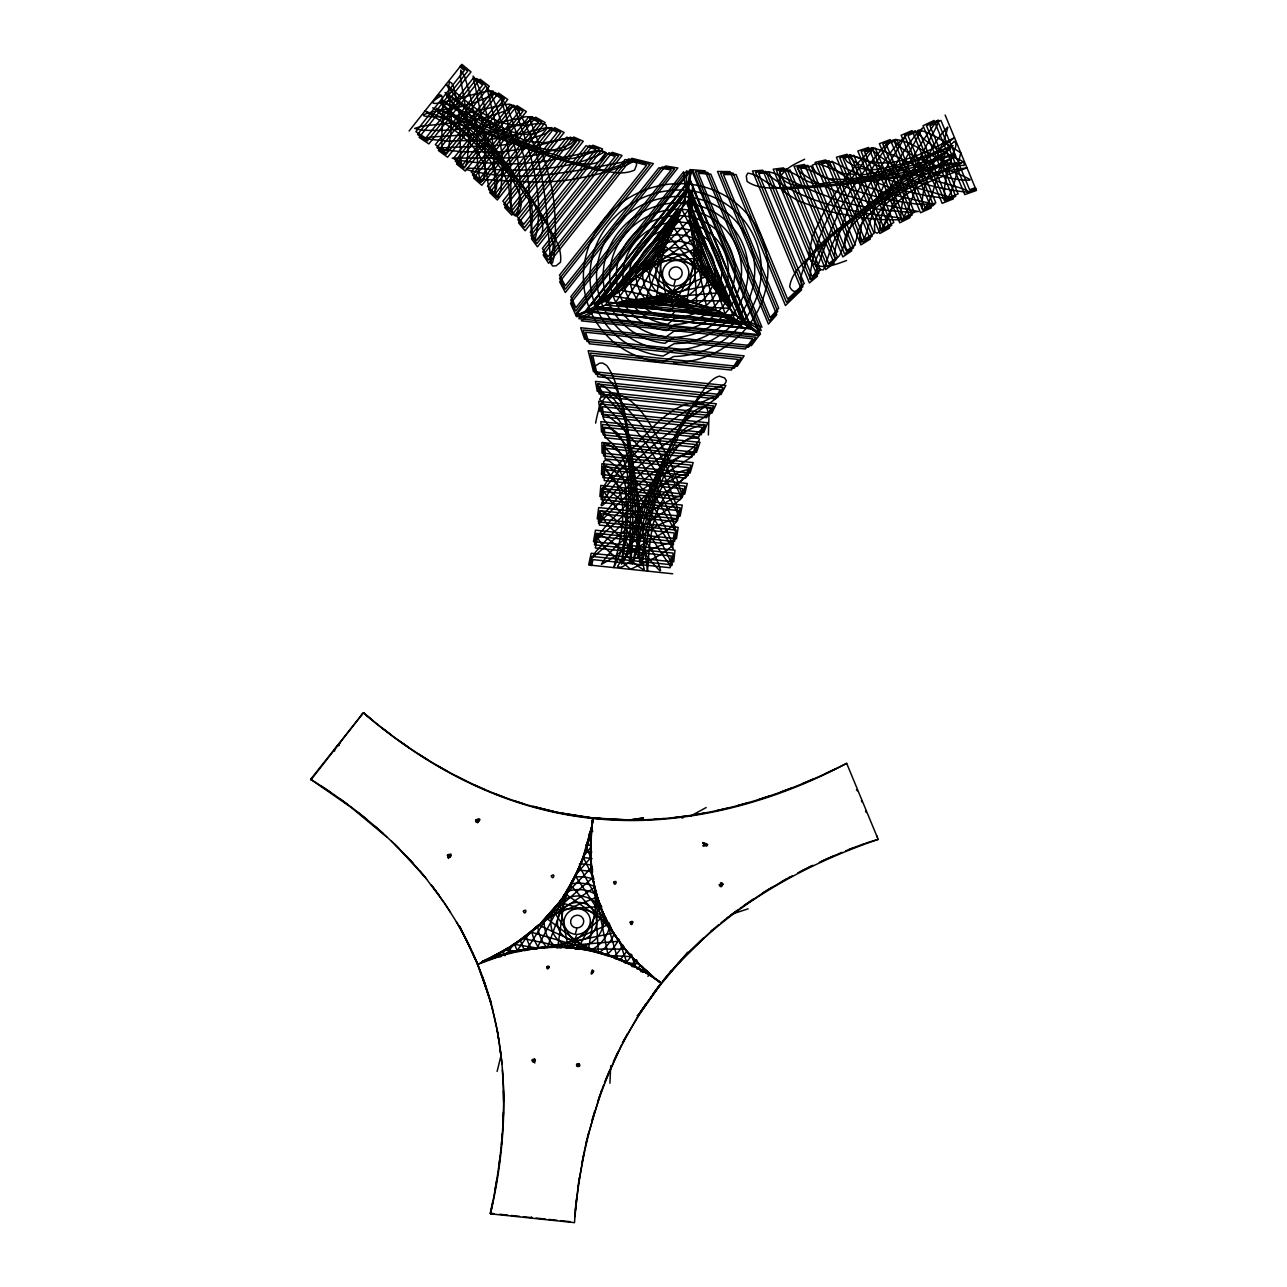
<?xml version="1.0" encoding="UTF-8"?>
<svg xmlns="http://www.w3.org/2000/svg" width="1287" height="1287" viewBox="0 0 1287 1287"><rect width="100%" height="100%" fill="white"/><g stroke="black" fill="none" stroke-linecap="round" stroke-linejoin="round"><path stroke-width="1.5" d="M590.669 855.614L590.54 843.194M592.47 871.701L590.62 857.898L591.618 827.911M503.024 1122.827L503.426 1112.032M590.685 843.484L591.344 830.742M501.415 1144.754L502.348 1133.734M574.694 1216.746L578.249 1185.247M502.654 1073.985C506.064 1120.88 499.919 1168.194 490.476 1213.834L574.501 1222.65C579.777 1153.232 597.731 1083.863 633.735 1023.825A366.731 348.986 -27.1 0 1 661.502 983.606A365.653 347.957 -27.1 0 1 685.601 956.08C738.352 901.286 806.724 863.867 878.184 839.381L846.669 763.336C768.886 802.991 680.694 827.396 592.921 817.953C507.351 809.41 427.96 768.21 363.449 712.66L310.634 779.311L351.271 807.496L386.888 837.113M475.804 821.733L476.367 819.69L478.088 819.739M593.564 970.961L592.696 972.296M575.257 1210.23L576.512 1198.535M609.909 1083.236L610.714 1065.7M708.381 434.926L708.992 415.379L706.772 407.512L702.718 403.008C672.908 398.664 647.924 433.478 628.748 452.252A322.554 306.95 -27.1 0 0 613.127 472.007C580.55 520.72 629.053 457.448 633.719 454.713C657.03 430.228 684.491 407.657 716.569 396.058L717.599 397.281C675.176 428.989 628.474 456.869 601.174 504.649C600.675 509.185 608.638 498.31 610.135 497.265C620.865 485.07 631.676 472.908 643.548 461.808C661.357 446.605 680.646 430.276 703.699 424.308L704.616 424.807L703.603 427.445L699.034 431.805L661.598 456.435L648.149 466.698L623.101 491.087L605.003 512.821L598.535 523.519L633.268 488.899L652.316 472.924L676.174 458.429L688.867 453.185L694.224 452.767L689.848 458.14L656.45 479.005L637.708 493.42L609.893 521.332L599.275 534.121L595.608 540.669L642.068 498.568A183.542 174.646 -27.1 0 1 660.118 485.907L679.391 475.836L685.151 474.018L687.837 475.128C668.21 493.854 640.878 503.828 622.2 524.34A352.043 335.006 -27.1 0 0 606.579 539.687L595.929 551.512L592.181 557.754L632.271 524.115L650.16 511.052L674.179 497.844L679.681 496.155L682.303 497.377C657.126 520.913 620.302 533.687 601.399 564.221C626.158 552.38 646.943 523.986 676.672 518.951L677.702 520.334C661.582 539.72 630.662 543.902 617.535 566.425C622.168 569.819 627.799 561.904 632.126 560.215C644.948 553.104 658.107 544.047 672.908 542.503L673.6 544.192C662.322 556.547 645.189 561.663 630.678 569.369C618.95 558.928 603.86 550.418 596.621 536.116L597.795 534.636C617.213 539.575 627.638 561.582 643.886 569.771L644.272 569.224C638.4 544.851 609.539 534.169 599.774 512.162L601.19 511.036C627.927 522.442 640.154 552.075 660.054 570.849L660.553 570.431C651.495 537.162 619.465 516.859 602.187 488.98L603.539 487.95C626.238 499.549 640.717 522.763 655.051 543.082C665.138 559.684 682.223 583.333 662.885 545.591A352.043 335.006 -27.1 0 0 652.348 527.493C640.395 503.78 616.843 488.416 603.474 466.28L606.402 465.765L611.454 468.709L627.091 482.448A183.542 174.646 -27.1 0 1 640.813 498.439L673.214 548.809L671.621 541.714L665.17 527.123L646.573 494.353L632.705 476.528L606.611 449.42L603.973 445.35L603.989 443.307L609.041 444.803L619.771 452.509L638.545 471.476L652.219 490.894L675.498 531.579L675.144 527.557L670.366 514.671L657.641 487.87L639.526 459.732L608.236 425.305L603.667 419.16L602.284 414.076L607.721 415.685L619.674 425.257L640.379 448.085L654.89 470.109L678.313 514.414L676.962 506.756L667.808 483.22L656.209 459.797L646.492 443.967L629.826 422.651L602.316 392.149L598.552 386.486L598.165 383.799L604.279 386.583L618.066 398.423L641.682 424.951L657.56 449.42L681.66 497.313L681.434 493.098L676.785 478.684A322.554 306.95 -27.1 0 0 667.567 456.322C654.584 433.896 640.331 395.012 610.633 393.339C599.871 399.115 597.844 412.21 595.591 423.101M591.489 831.016L591.94 827.364M592.39 823.712L592.921 817.953L557.158 812.387L533.848 806.836M640.106 819.401L642.519 818.242L629.214 819.948L592.921 817.953C590.154 841.795 589.349 866.682 595.431 890.298M592.133 823.921L592.921 817.953L591.923 823.39M498.745 1167.148L500.209 1155.887M618.95 941.247L608.478 924.452L565.17 893.693L557.866 946.605L547.57 946.798L570.495 884.925L575.273 875.884L618.95 941.247L527.043 949.018L506.788 953.49L482.207 961.839M578.008 1187L579.44 1177.525M588.143 841.103L589.333 833.349M578.555 1183.268L584.523 1150.063M592.052 822.908L592.921 817.953M494.996 1189.976L497.007 1178.506M591.425 827.316C584.797 863.625 567.47 898.262 540.556 923.76M592.068 823.68L593.066 818.226L629.697 820.06L643.468 817.824L640.974 818.934M846.669 763.336C784.925 796.331 713.336 818.291 642.004 820.382A366.747 349.002 -27.1 0 1 593.21 818.516C589.189 844.594 580.775 870.237 566.537 892.567A163.24 155.341 -27.1 0 1 544.884 919.915C525.965 939.317 502.493 953.747 477.67 964.317A365.653 347.957 -27.1 0 1 489.35 997.409M862.097 802.107L861.421 800.498M497.12 1071.411L500.836 1056.321M581.66 1164.429L583.461 1155.243M632.818 922.103L631.29 923.648M722.667 884.121L721.685 885.553L720.012 885.247M492.728 1201.575L490.186 1213.271L494.095 1213.689M490.476 1213.834C506.74 1143.516 509.861 1068.886 489.687 999.002M584.958 1148.165L587.113 1138.689M451.11 855.533L450.933 856.08A1.963 1.866 -27.1 0 1 449.887 857.062L448.101 856.659L448.906 855.646M590.62 830.662L582.512 858.928M586.212 1142.534L588.384 1133.606M587.58 1136.823L599.951 1095.044M435.81 97.892C450.981 79.874 436.116 149.131 444.675 152.992L446.525 152.767L448.31 149.324L450.804 133.784A188.948 179.794 -27.1 0 0 451.367 118.838L448.439 87.162L449.501 81.837L451.705 83.092L453.603 87.194L457.545 102.67A165.428 157.416 -27.1 0 1 459.556 118.34L460.633 158.768L461.711 164.463L464.108 167.583L465.83 165.701L467.294 160.408L468.677 141.248A198.053 188.465 -27.1 0 0 467.036 116.216L460.473 78.153L460.778 70.125L464.736 76.786L469.305 92.085A323.053 307.416 -27.1 0 1 473.809 112.741C480.003 135.36 474.147 159.958 480.711 182.078L483.156 180.389L485.151 170.769L485.102 140.975L481.853 118.919L473.133 76.126L475.514 79.199L480.228 91.152L489.832 125.032L493.468 147.555L495.222 191.554L496.332 196.203L497.828 197.619L500.997 189.656L502.509 168.211A172.522 164.173 -27.1 0 0 500.836 146.638L486.695 86.776L490.733 92.954L496.879 108.076L507.641 145.19L510.569 168.211L511.068 204.006L512.129 211.068L514.832 215.444L517.808 211.004L519.337 202.638L519.691 176.174A180.727 171.991 -27.1 0 0 516.151 151.866L500.595 97.024L504.906 103.314L511.84 118.999L524.581 158.558L528.732 184.347L531.338 230.759L532.754 237.033L534.459 239.157L535.328 238.497C542.084 211.647 537.274 182.77 530.662 156.274C526.721 142.037 521.476 128.201 516.602 114.253C516.328 113.192 513.079 104.601 516.216 107.786C545.929 154.778 546.026 210.408 550.916 263.433L552.477 262.966L553.973 256.821L555.389 237.033A282.673 268.983 -27.1 0 0 554.472 209.057C552.557 177.381 539.993 148.069 529.713 118.501M588.561 839.349L586.357 847.489L591.232 858.397M591.666 1121.283L594.723 1110.906M583.719 855.517L585.826 849.098M598.021 1100.691L601.528 1090.652M549.227 967.036L547.49 968.355M600.595 1093.306L603.796 1084.587M646.042 298.487L668.983 236.615C680.63 215.975 687.821 193.018 691.392 169.643L759.7 334.733L575.852 315.444L691.392 169.643C679.053 232.287 706.466 299.26 759.7 334.733C727.203 310.553 686.808 296.123 646.042 298.487L711.92 284.7L668.983 236.615C648.616 273.037 613.979 299.614 575.852 315.444L605.276 305.18L625.514 300.708L717.438 292.937L673.745 227.574L635.762 299.308M584.057 854.648L577.413 871.379L567.261 890.347M720.961 886.888L722.329 883.349M582.014 860.343L574.871 876.72L563.046 896.862L566.248 892.004M604.472 1082.882L621.621 1044.577M605.276 1080.758L609.234 1071.041M613.432 1061.485L617.857 1052.106M569.578 886.534L580.244 864.832M687.564 952.235L678.136 963.834M537.29 947.618L575.273 875.884M622.441 1043.049L640.025 1012.676L660.102 984.475L640.025 1012.676M622.49 1042.888L627.364 1033.831M566.055 892.229L570.495 884.925L613.449 933.011L547.57 946.798M549.517 913.706L527.043 949.018L537.033 949.034M638.754 1014.639L645.656 1004.182M659.587 981.901C632.898 962.499 601.206 949.388 568.13 947.039L559.298 902.123L561.261 899.323M563.207 896.508L565.17 893.693M703.201 843.709C714.832 843.789 696.042 848.953 706.016 843.757M529.44 933.188L516.859 950.996L520.817 951.19M548.889 967.164L547.667 967.518M506.788 953.49L514.028 943.854M661.357 983.316L640.106 1013.287L637.145 1015.62M652.895 993.95L660.472 983.992M541.795 922.103L558.51 903.136M499.308 953.297L496.846 956.466L500.82 956.836M409.105 131.001L461.92 64.35L470.994 71.927L419.128 137.403L428.893 143.903L480.131 79.231L489.285 86.261L438.384 150.515L447.603 157.239L498.503 93.018L507.754 99.485L456.563 164.076L465.25 171.042L517.036 105.679L526.367 111.599L473.68 178.105L481.837 185.28L535.746 117.23L545.173 122.587L489.72 192.583L497.329 199.984L554.633 127.67L564.14 132.481L504.681 207.513L511.776 215.138L573.68 137.001L583.268 141.248L518.581 222.892L525.128 230.743L592.889 145.222L602.573 148.922L531.418 238.722L537.435 246.798L612.29 152.333L622.039 155.47L543.178 255.003L548.648 263.32L631.837 158.333L653.362 163.594L559.668 281.837L565.331 292.503L665.572 165.991L677.847 167.953L570.575 303.362L575.418 314.366L690.186 169.514L686.615 192.793L597.828 304.858L619.514 291.232L678.716 216.522L668.05 238.224L647.023 264.752L640.218 270.238L668.226 234.91L678.41 213.224L616.135 291.811L594.417 305.019L685.874 189.591L686.92 170.64L575.675 311.036L570.72 300.016L674.549 168.983L662.226 166.908L565.363 289.173L559.588 278.507L649.999 164.414L628.442 158.944L548.359 260.006L542.792 251.705L618.629 155.984L608.864 152.767L536.952 243.533L530.855 235.457L599.147 149.26L589.462 145.479L524.485 227.509L517.841 219.659L579.842 141.425L570.254 137.098L510.939 211.937L503.78 204.327L560.698 132.481L551.206 127.59L496.348 196.831L488.642 189.462L541.747 122.442L532.335 117.004L526.126 116.65L483.349 126.029L460.826 129.134A323.053 307.416 -27.1 0 1 438.899 130.47L422.329 130.309L414.607 128.41L422.57 125.997L462.516 121.927A198.053 188.465 -27.1 0 0 488.063 116.795L506.917 110.392L513.256 105.55L509.491 104.15L503.507 104.665L462.644 114.43A165.428 157.416 -27.1 0 1 446.396 116.747C393.902 117.728 445.994 109.202 460.971 106.724A188.948 179.794 -27.1 0 0 475.804 102.22L490.733 95.769L493.709 93.195L493.452 91.425C490.041 86.583 406.225 117.407 441.538 95.415M637.467 270.56L668.307 231.612L678.04 209.974L612.773 292.342L591.023 305.132L685.07 186.422L683.622 171.75L575.916 307.69L570.833 296.67L671.219 169.981L658.88 167.793L565.363 285.827L559.475 275.177L646.605 165.186L625.032 159.524L548.037 256.692L542.374 248.407L615.202 156.483L605.437 153.169L536.438 240.235L530.244 232.191L595.704 149.582L586.019 145.704L523.793 224.26L517.068 216.441L576.399 141.57L566.811 137.146L510.086 208.735L502.831 201.158L557.271 132.464L547.779 127.493L495.318 193.694L487.548 186.342L538.32 122.249L528.925 116.731L479.504 179.102L471.203 171.975L519.562 110.939L510.263 104.874L462.644 164.977L453.812 158.076L500.997 98.536L491.763 91.924L444.723 151.303L435.376 144.643L482.593 85.039L473.455 77.88L425.756 138.095L415.878 131.66L464.366 70.447L459.845 66.618L460.875 65.492L467.68 71.203L417.519 134.524L427.332 140.991L476.785 78.571L485.939 85.666L436.888 147.571L446.171 154.263L495.141 92.487L504.375 99.019L455.196 161.084L463.963 168.002L513.658 105.293L522.972 111.277L472.458 175.048L480.678 182.191L532.335 117.004L531.193 119.771L525.997 122.571L499.243 130.679L476.994 134.202L430.421 137.065L424.05 138.706L447.152 141.071L485.472 140.074L508.268 136.695L542.036 128.555L548.455 127.703L552.38 128.764L545.238 133.816L524.115 140.926A172.522 164.173 -27.1 0 1 502.027 145.125L438.207 147.989L445.479 150.064L462.29 151.737L502.397 151.818L526.27 148.391L562.322 139.318L569.674 138.417L574.79 139.752L571.138 143.694L563.143 147.345L536.695 154.713A180.727 171.991 -27.1 0 1 511.357 157.915L452.204 158.124L459.652 160.441L477.236 162.677L520.318 163.948L547.297 160.907L594.562 150.965L601.238 150.595L603.812 151.625L603.394 152.606C578.008 166.087 548.021 169.208 519.642 170.174C504.327 170.318 489.044 169.16 473.745 168.34C472.651 168.404 463.143 167.616 467.149 169.707C522.281 184.684 578.297 169.964 632.56 160.392L632.512 161.969L626.737 164.977L607.255 171.557A282.673 268.983 -27.1 0 1 578.941 178.169C546.75 184.813 513.947 181 481.499 179.36M310.923 779.89L363.449 712.66L372.522 720.237M477.477 822.827L479.938 819.706M558.236 903.474L541.071 922.747M587.001 842.583L590.781 837.917M707.142 845.43L706.933 845.688A2.831 2.687 -27.1 0 1 706.418 846.122M662.532 981.917L675.595 966.569M584.089 855.517L590.443 847.924M556.161 906.225L543.146 920.688M574.79 875.787L590.62 857.898M669.964 972.425L678.281 962.998M532.223 1059.491C539.221 1059.04 528.732 1063.11 534.604 1059.426M577.091 1063.689C574.227 1067.808 582.802 1067.245 578.78 1063.529M361.374 714.928L362.403 713.802M677.863 963.609L712.419 929.97M679.021 962.193L685.311 955.517M563.304 896.637L591.36 867.84M686.952 953.828L703.152 938.159M539.076 925.08L512.001 946.058M539.864 924.05L522.635 938.384L567.181 947.827M544.401 920.076L592.68 877.702L608.027 955.034L530.823 931.997L538.626 925.16L598.31 952.123L594.594 887.451L592.68 877.702M533.542 1060.182L534.813 1060.311L534.346 1058.59M710.955 931.241L718.966 924.484M703.297 843.5L704.842 843.242L704.713 844.288M720.897 922.908L728.169 917.181M526.11 935.649L528.828 933.525M578.008 1064.848L579.005 1065.346L579.247 1063.754M727.203 917.888L735.681 911.469M511.856 945.784L526.866 935.166M731.113 914.912L738.593 909.33M740.138 908.252L765.395 891.36M515.524 943.323L518.371 941.344M513.304 944.787L522.023 938.834M744.369 905.211L753.297 899.114M540.267 924.05L594.594 887.451L600.305 906.434L608.478 924.452L557.866 946.605L568.13 947.039L604.086 915.572L559.298 902.123M690.154 816.264L706.177 807.544M340.411 742.438L335.344 748.181L334.459 751.19M499.356 953.168L507.689 947.924M511.036 945.832L517.712 941.634M762.435 893.178L771.798 887.419M767.004 890.331L787.194 878.571M510.312 946.701L491.167 957.383M510.44 946.991L491.312 957.673M482.126 961.63L503.764 950.659M781.402 881.804L789.574 877.284M788.931 877.637L792.422 875.771M797.667 872.956L806.595 868.435M801.27 871.106L811.534 865.99M592.535 972.972C593.548 963.352 588.32 980.581 593.709 971.17M808.381 867.535L813.078 865.282M824.581 774.002L835.601 768.806M804.648 159.234C794.562 164.205 782.046 169.192 778.796 181.081L779.986 186.599L783.976 191.779L798.246 200.965L827.509 211.181L857.158 217.036A322.554 306.95 -27.1 0 0 882.045 219.61C940.025 220.978 862.451 214.044 857.029 211.518C824.838 205.067 791.795 194.208 766.167 173.134L765.91 172.088L768.693 171.718L775.401 173.713L813.32 191.055L839.156 200.804L857.625 205.598L884.217 210.103L910.263 212.307L918.307 211.518L867.615 201.625L841.65 194.064L813.239 180.952L800.45 172.442L797.377 167.825L802.847 167.76L810.231 170.351L853.12 190.17L886.164 199.453L916.441 204.086L934.78 204.343L887.757 193.613L864.639 186.132L840.604 173.793L830.018 165.91L827.155 161.631L833.992 162.435L868.146 179.376L889.719 187.468L927.557 195.962L943.918 198.053L951.463 197.635L892.293 181.049A183.542 174.646 -27.1 0 1 872.602 172.603L854.648 161.776L850.353 157.883L850.08 155.035C875.675 161.454 897.859 179.36 924.516 183.993A352.043 335.006 -27.1 0 0 945.478 188.932C988.384 196.798 960.488 187.323 940.877 182.336C916.923 174.485 890.057 167.616 871.846 149.324L872.522 147.796C905.018 156.403 934.587 180.807 969.787 180.164L970.076 179.585C945.897 166.055 913.641 163.143 894.385 140.991L895.125 139.382C919.513 142.471 938.722 166.618 964.236 165.396C965.186 159.797 955.404 159.105 951.913 156.435C939.687 149.485 925.433 143.243 917.148 131.58L918.323 130.084C934.282 132.851 947.119 144.627 960.762 152.767C956.917 168.291 956.193 185.795 946.926 199.212L945.044 199.018C942.663 184.813 948.278 170.222 951.962 156.547C952.509 152.156 958.912 144.691 954.294 141.377C935.504 158.912 939.043 189.639 924.082 209.379L922.425 208.784C919.674 179.456 942.583 153.04 947.811 127.027C922.602 151.946 919.063 190.299 902.284 219.739L900.739 219.144C900.659 193.147 914.671 169.064 925.964 146.3C936.18 128.764 949.179 101.866 924.565 138.352A352.043 335.006 -27.1 0 0 913.32 156.901C897.843 179.343 894.883 207.85 881.418 230.807L879.6 228.603L879.89 222.78L884.861 202.268A183.542 174.646 -27.1 0 1 892.76 182.159L922.618 127.928L917.036 133.076L907.029 146.316L886.421 179.504L876.962 200.708L864.928 237.178L860.681 242.664L859.684 237.596L861.566 224.437L869.755 198.488L880.71 176.592L906.193 135.232L893.484 148.6L875.482 173.648L858.815 203.941L842.663 248.713L839.285 255.84L835.408 259.733L834.314 254.279L837.29 239.109L848.02 209.459L860.939 185.473L889.558 142.053L883.365 147.281L866.618 167.567L851.109 189.865L841.521 206.515L830.244 231.95L815.829 271.412L812.515 277.638L810.311 279.392L809.748 278.459C813.352 242.085 831.112 208.156 851.769 178.491C857.255 169.868 892.856 125.338 858.397 162.452A322.554 306.95 -27.1 0 0 842.728 182.175L826.029 207.609L812.676 235.843L809.121 252.542L809.973 259.057L813.014 263.787C823.744 269.82 836.003 264.285 846.556 260.537M482.593 961.389L489.527 958.252M482.738 961.679L489.671 958.525M819.336 862.29L828.957 857.962M338.256 745.768L339.414 745.253M822.039 861.051L832.753 856.273M830.549 857.239L842.02 852.348M802.67 783.558L813.609 778.925M493.355 958.3L500.273 955.388M848.712 849.677L853.731 847.65M845.559 850.916L854.874 847.216M482.705 961.679C536.631 938.255 602.139 942.004 650.804 976.045M482.85 961.952C540.958 935.842 612.692 945.092 661.212 983.043M456.354 921.669L466.377 939.896L477.67 964.317L502.38 955.404L520.575 950.836L538.497 948.085L556.161 947.152A163.24 155.341 -27.1 0 1 590.62 950.771L612.982 957.238L629.44 964.204M748.085 908.847L732.898 913.786M780.919 791.988L791.778 787.917M855.437 847.007L863.979 843.789M865.684 843.146L878.184 839.381M759.346 799.324L770.109 795.8M681.981 818.065L683.381 817.631M737.934 805.533L748.616 802.573M716.682 810.649L727.284 808.236M514.253 951.592L550.016 946.701M475.74 819.867L479.601 819.159M695.623 814.639L706.129 812.773M674.71 817.518L685.151 816.215M525.112 949.356L549.436 946.717L561.245 947.956M653.973 819.288L664.317 818.548M575.016 949.066L624.983 949.114L638.368 963.77L653.297 976.962M619.015 819.755L631.563 819.948M555.871 946.588C581.193 946.572 606.37 952.637 629.15 963.641M605.775 955.356L631.467 956.627M624.42 962.676L638.368 963.77L636.743 960.134M594.111 818.065L606.531 819.111M639.703 969.98L645.656 970.543M690.99 306.869L641.891 301.721L618.05 305.116L721.91 316.007L743.436 327.477L593.774 311.776L581.354 320.849L752.75 338.819L745.286 349.002L585.553 332.239L589.333 343.806L738.159 359.411L731.386 370.061L592.712 355.518L597.699 376.721L720.205 389.575L715.459 398.777L599.565 386.615L601.142 396.621L710.923 408.14L706.627 417.664L602.461 406.74L603.523 416.956L702.541 427.332L698.696 437.178L604.311 427.284L604.826 437.709L695.077 447.184L691.682 457.335L605.067 448.262L605.051 458.912L688.513 467.664L685.569 478.137L604.777 469.658L604.23 480.534L682.85 488.77L680.356 499.581L603.41 491.505L602.332 502.59L678.088 510.537L676.045 521.653L600.981 513.77L599.372 525.08L674.227 532.931L672.634 544.369L597.49 536.486L595.35 548.005L671.267 555.968L670.125 567.728L592.953 559.636L591.65 565.492L590.154 565.218L592.084 556.434L671.911 564.816L673.117 553.088L594.417 544.835L596.492 533.333L674.549 541.521L676.206 530.115L598.31 521.943L599.839 510.666L678.088 518.87L680.179 507.802L601.126 499.501L602.123 488.449L682.512 496.879L685.07 486.132L602.863 477.509L603.346 466.682L687.853 475.546L690.846 465.106L603.555 455.952L603.49 445.35L694.079 454.842L697.538 444.739L603.169 434.845L602.573 424.453L701.222 434.797L705.131 425.016L601.721 414.173L600.595 404.005L709.25 415.411L713.609 405.952L599.195 393.951L597.522 384.009L718.21 396.653L723.021 387.532L595.591 374.163L590.443 353.088L734.298 368.179L741.135 357.625L586.985 341.457L583.124 329.971L748.326 347.297L755.839 337.226L578.844 318.677L596.235 309.411L741.762 324.678L719.867 313.449L620.784 303.056L644.867 300.048L689.414 304.713L681.354 301.914L647.908 298.407L623.584 301.045L717.776 310.923L740.041 321.895L598.745 307.078L576.303 316.522L758.944 335.682L751.367 345.64L580.662 327.751L584.62 339.141L744.127 355.855L737.226 366.328L588.159 350.691L593.468 371.637L725.836 385.505L720.961 394.578L595.479 381.402L597.216 391.296L716.328 403.796L711.904 413.175L598.68 401.303L599.887 411.422L707.721 422.731L703.748 432.448L600.82 421.653L601.496 431.998L699.999 442.342L696.492 452.38L601.898 442.455L602.026 453.024L693.194 462.596L690.138 472.972L601.898 463.722L601.496 474.517L687.29 483.51L684.684 494.224L600.82 485.424L599.887 496.444L682.287 505.083L680.131 516.119L598.68 507.577L597.216 518.838L678.185 527.316L676.479 538.69L595.479 530.196L593.468 541.666L674.983 550.225L673.728 561.92L591.2 553.265L588.658 564.961L672.699 573.777M615.379 958.815L619.304 959.233L641.553 970.205M499.726 1214.268L507.77 1215.121M511.196 1215.475L519.498 1216.344M523.407 1216.762L532.207 1217.679L531.386 1217.035M536.019 1218.081L545.575 1219.079M548.809 1219.416L557.03 1220.285M560.537 1220.655L570.398 1221.685M496.187 954.874L502.123 955.549M640.588 971.508L644.546 971.958L642.31 966.376M593.066 818.226L556.998 812.435L533.043 806.241M519.128 951.64L505.276 949.806L514.108 944.32L535.859 947.827M631.853 966.489L635.81 967.02L630.839 953.989M567.1 814.301L579.375 816.264M491.682 1213.544L493.178 1213.802M613.658 957.689L617.535 958.509L605.839 918.001M533.365 806.643L554.874 811.92M513.803 800.643L523.568 803.78M721.17 884.201L720.559 882.818L722.844 884.153M494.417 793.532L504.102 797.232M702.589 842.502L707.77 844.739M475.209 785.311L484.797 789.574M475.9 821.589L478.04 821.251L477.799 819.175M447.956 856.852C453.185 857.657 447.474 851.978 447.86 857.013M456.161 775.981L465.653 780.791M437.274 765.54L446.702 770.913M418.565 753.989L427.895 759.909M310.634 779.311C353.346 805.791 392.68 838.143 424.774 876.946M703.49 845.318L705.662 845.302L706.032 843.645M320.656 785.713L330.421 792.213M650.659 975.755L659.861 982.287M400.032 741.328L409.282 747.795M339.913 798.825L347.603 804.439M643.114 968.258L647.828 971.717M381.644 727.557L390.814 734.571M653.989 977.428L633.204 958.509M656.885 979.68L659.781 981.917M651.254 975.482L661.502 983.606M856.498 789.735L857.319 790.813M358.092 812.403L366.779 819.352M363.738 713.223C416.264 758.14 477.783 793.982 545.366 810.247A366.747 349.002 -27.1 0 0 593.21 818.516M720.044 886.083L719.658 885.697A1.963 1.866 -27.1 0 1 719.336 884.362C722.457 890.99 724.661 878.667 719.996 885.343M641.907 967.293L651.399 975.755M375.209 826.415L383.365 833.606M391.248 840.894L398.857 848.294M642.052 967.583L625.434 949.677L633.494 959.072M394.771 844.272L424.485 876.383L443.951 902.348M406.209 855.823L413.304 863.448M475.514 821.17L477.895 822.2L478.169 819.594M532.432 1060.182L534.845 1062.982M629.52 954.697L621.83 945.125M420.109 871.202L426.657 879.053M625.579 949.951L618.436 940.507L622.12 945.704M431.161 884.732L436.502 891.778M432.947 887.033L438.964 895.125M626.174 950.562L612.515 931.498L608.848 922.65M437.564 893.194L450.482 912.21M865.507 811.1L866.28 812.564M615.234 935.81L618.725 941.07M444.707 903.313L456.644 922.232A366.747 348.986 -27.1 0 1 477.686 964.317M618.58 940.797L612.21 931.016L615.524 936.373M612.499 931.579L604.359 916.151L596.589 895.189M612.355 931.289L602.123 911.035M601.753 906.981L579.504 866.601L583.188 857.126L593.725 878.828M623.037 945.607L624.983 949.114M461.196 930.147L466.859 940.829M470.415 948.036L459.218 925.739M534.781 1059.249C537.049 1061.485 532.464 1063.77 532.046 1060.585M606.917 921.476C596.621 900.98 591.135 878.233 590.524 855.324L591.425 867.406M477.525 964.043L459.974 926.688M472.104 951.672L476.946 962.676M591.376 843.258L589.012 837.724L591.183 827.863L592.728 831.547M945.141 115.026L976.366 190.492L964.751 194.61L934.072 120.495L923.052 125.692L953.345 198.906L942.181 203.346L912.081 130.598L901.141 135.248L931.225 207.963L920.511 212.741L890.25 139.607L879.391 143.677L910.006 217.68L899.742 222.796L868.58 147.49L857.818 151.013L889.687 228.056L879.874 233.494L847.087 154.263L836.405 157.223L870.269 239.109L860.906 244.868L825.755 159.926L815.154 162.339L851.769 250.804L842.84 256.901L804.6 164.463L794.095 166.329L834.153 263.159L825.675 269.578L783.622 167.905L773.181 169.208L817.438 276.174L809.426 282.931L762.789 170.238L752.445 170.978L801.624 289.848L785.424 305.518L730.035 171.638L717.486 171.428L776.753 314.688L768.436 324.099L705.003 170.801L692.583 169.755L760.44 333.783L741.585 319.948L689.076 193.05L689.639 217.664L724.645 302.252L710.987 283.188L698.551 253.137L697.297 244.852L713.851 284.861L727.734 303.523L690.926 214.543L690.765 190.106L744.835 320.801L761.18 330.486L695.414 171.541L707.898 172.49L769.288 320.849L777.718 311.454L720.447 173.021L733.043 173.118L786.502 302.3L802.911 286.695L755.566 172.265L765.942 171.444L810.778 279.81L818.886 273.085L776.367 170.334L786.824 168.951L827.203 266.538L835.762 260.151L797.329 167.278L807.882 165.347L844.529 253.925L853.522 247.876L818.452 163.127L829.085 160.634L862.74 241.972L872.184 236.261L839.751 157.851L850.45 154.81L881.836 230.695L891.73 225.305L861.18 151.48L871.975 147.876L901.833 220.077L912.161 215.009L882.785 143.999L893.661 139.849L922.731 210.119L933.493 205.373L904.552 135.425L915.491 130.711L944.497 200.804L955.726 196.412L926.479 125.724L937.499 120.463L967.164 192.165L975.9 189.092L975.449 187.693L969.626 189.736L940.942 120.431L929.922 125.756L958.123 193.919L946.846 198.278L918.934 130.791L907.978 135.569L935.794 202.799L924.967 207.497L897.071 140.074L886.196 144.305L914.349 212.339L903.957 217.358L875.369 148.262L864.574 151.93L893.789 222.554L883.847 227.896L853.812 155.341L843.098 158.462L874.114 233.414L864.607 239.092L832.416 161.309L821.782 163.883L855.308 244.948L846.251 250.965L811.164 166.184L800.594 168.211L837.403 257.143L828.764 263.497L790.073 169.964L779.568 171.428L820.366 270.013L812.177 276.705L769.111 172.619L758.687 173.536L804.214 283.558L787.612 299.099L736.084 174.565L723.423 174.565L778.715 308.204L770.173 317.583L710.826 174.147L698.278 173.295L761.952 327.204L748.085 321.605L692.47 187.194L692.261 211.454L730.855 304.729L716.73 286.47L698.487 242.39M592.696 869.658L591.167 865.974L590.604 841.36M490.974 1001.688L477.38 963.754L491.554 1004.294M482.191 976.061L486.148 987.451M619.047 940.105L626.801 962.515M483.655 980.115L492.551 1009.024M876.978 836.003L877.428 837.403M598.391 900.836L592.824 878.603M595.141 889.735L596.878 895.752A163.24 155.341 -27.1 0 0 609.684 926.704M492.261 1008.461L497.635 1032.11L502.059 1063.754M497.007 1029.729L498.745 1039.606M591.28 867.132L592.969 878.876M500.209 1049.613L501.415 1059.732M476.85 820.382L476.045 821.379L477.831 821.798A1.963 1.866 -27.1 0 0 478.877 820.8L479.054 820.269A2.365 2.252 -27.1 0 0 478.957 819.175M448.101 854.745L448.423 858.509M502.348 1069.964L503.024 1080.308M503.426 1090.765L503.555 1101.35M631.853 924.5A2.365 2.252 -27.1 0 1 631.241 924.484M450.74 853.924A2.365 2.252 -27.1 0 1 451.077 854.713M576.206 927.943A6.66 6.338 -27.1 0 1 571.846 918.033A6.66 6.338 -27.1 0 1 583.075 918.516A6.66 6.338 -27.1 0 1 577.026 927.975L575.241 934.314A13.32 12.677 -27.1 0 1 566.521 914.478A13.32 12.677 -27.1 0 1 588.979 915.443A13.32 12.677 -27.1 0 1 576.882 934.378L574.275 940.684A19.965 18.999 -27.1 0 1 561.18 910.923A19.965 18.999 -27.1 0 1 594.884 912.37A19.965 18.999 -27.1 0 1 576.753 940.781L573.31 947.039A26.625 25.338 -27.1 0 1 555.855 907.367A26.625 25.338 -27.1 0 1 600.804 909.298A26.625 25.338 -27.1 0 1 576.608 947.184M609.25 927.686A33.285 31.676 -27.1 0 1 590.25 950.433M557.271 947.859A33.285 31.676 -27.1 0 1 544.321 920.302M566.023 891.923A33.285 31.676 -27.1 0 1 597.313 895.462M613.963 934.217A39.945 38.015 -27.1 0 1 600.241 951.865M547.12 947.699A39.945 38.015 -27.1 0 1 537.709 925.546M572.039 883.719A39.945 38.015 -27.1 0 1 594.111 886.228M618.79 939.301A46.589 44.337 -27.1 0 1 606.692 954.841M538.191 947.055A46.589 44.337 -27.1 0 1 532.014 932.528M574.469 876.978A46.589 44.337 -27.1 0 1 593.886 879.182M622.972 945.157A53.25 50.676 -27.1 0 1 613.722 957.029M530.711 947.602A53.25 50.676 -27.1 0 1 526.463 937.612M577.847 870.382A53.25 50.676 -27.1 0 1 592.712 872.071M626.463 951.688A59.91 57.014 -27.1 0 1 619.304 960.472M524.903 950.868A59.91 57.014 -27.1 0 1 520.125 939.607M579.343 863.963A59.91 57.014 -27.1 0 1 590.556 864.961M631.949 955.034A66.57 63.353 -27.1 0 1 626.142 962.483M517.02 950.079A66.57 63.353 -27.1 0 1 515.25 945.913M582.738 857.609A66.57 63.353 -27.1 0 1 592.052 858.67M636.438 959.796A73.23 69.675 -27.1 0 1 632.19 965.266M511.003 952.943A73.23 69.675 -27.1 0 1 509.057 948.342M585.006 851.318A73.23 69.675 -27.1 0 1 591.843 852.091M639.575 966.312A79.874 76.013 -27.1 0 1 637.194 969.24M504.987 955.791A79.874 76.013 -27.1 0 1 502.863 950.771M585.714 844.932A79.874 76.013 -27.1 0 1 589.462 845.269M644.787 970.028A86.535 82.352 -27.1 0 1 642.856 972.425M649.983 973.76A93.195 88.69 -27.1 0 1 647.908 976.334M674.678 279.633A6.66 6.338 -27.1 0 1 670.318 269.707A6.66 6.338 -27.1 0 1 681.547 270.206A6.66 6.338 -27.1 0 1 675.498 279.665L673.712 286.004A13.32 12.677 -27.1 0 1 664.993 266.152A13.32 12.677 -27.1 0 1 687.451 267.133A13.32 12.677 -27.1 0 1 675.369 286.068L672.747 292.374A19.965 18.999 -27.1 0 1 659.652 262.596A19.965 18.999 -27.1 0 1 693.355 264.06A19.965 18.999 -27.1 0 1 675.225 292.471L671.782 298.729A26.625 25.338 -27.1 0 1 654.327 259.041A26.625 25.338 -27.1 0 1 699.275 260.988A26.625 25.338 -27.1 0 1 675.08 298.874L670.817 305.099A33.285 31.676 -27.1 0 1 649.002 255.486A33.285 31.676 -27.1 0 1 705.179 257.915A33.285 31.676 -27.1 0 1 674.935 305.276L669.851 311.47A39.945 38.015 -27.1 0 1 643.661 251.93A39.945 38.015 -27.1 0 1 711.084 254.842A39.945 38.015 -27.1 0 1 674.79 311.679L668.87 317.825A46.589 44.337 -27.1 0 1 638.336 248.375A46.589 44.337 -27.1 0 1 716.988 251.769A46.589 44.337 -27.1 0 1 674.645 318.082L667.905 324.195A53.25 50.676 -27.1 0 1 633.011 244.82A53.25 50.676 -27.1 0 1 722.892 248.697A53.25 50.676 -27.1 0 1 674.501 324.485L666.939 330.566A59.91 57.014 -27.1 0 1 627.67 241.264A59.91 57.014 -27.1 0 1 728.796 245.624A59.91 57.014 -27.1 0 1 674.372 330.888L665.974 336.937A66.57 63.353 -27.1 0 1 622.345 237.709A66.57 63.353 -27.1 0 1 734.7 242.551A66.57 63.353 -27.1 0 1 674.227 337.291L665.009 343.291A73.23 69.675 -27.1 0 1 617.02 234.154A73.23 69.675 -27.1 0 1 740.604 239.479A73.23 69.675 -27.1 0 1 674.082 343.693L664.044 349.662A79.874 76.013 -27.1 0 1 611.679 230.598A79.874 76.013 -27.1 0 1 746.508 236.406A79.874 76.013 -27.1 0 1 673.938 350.096L663.078 356.032A86.535 82.352 -27.1 0 1 606.354 227.043A86.535 82.352 -27.1 0 1 752.412 233.333A86.535 82.352 -27.1 0 1 673.793 356.483L662.113 362.387A93.195 88.69 -27.1 0 1 601.029 223.488A93.195 88.69 -27.1 0 1 758.333 230.26A93.195 88.69 -27.1 0 1 673.648 362.886M552.895 242.696C555.019 250.273 546.525 259.813 552.783 266.071L556.113 265.782L560.488 262.21C562.918 243.42 547.007 227.606 539.51 211.663C510.778 167.503 478.346 125.933 446.074 84.347C468.886 103.169 494.803 129.118 527.043 125.209C533.204 124.517 540.299 121.847 546.122 125.016L546.332 127.284L543.339 130.212L533.124 134.025L522.86 134.363L510.151 131.483L487.821 120.286L444.996 92.487L462.355 105.92L487.306 121.943L505.936 132.207L523.342 139.623L530.92 141.699L543.629 142.937L567.647 138.047L572.361 138.031L575.723 140.412C567.551 157.899 540.974 148.842 527.22 143.726C497.055 132.078 470.125 113.385 440.669 100.499C478.04 123.455 517.696 144.755 560.199 156.37C575.949 164.784 592.1 146.493 605.936 152.477C599.758 173.504 567.149 160.344 552.702 156.547C512.821 143.275 475.707 122.925 436.406 108.398C485.875 132.625 537.065 155.357 590.813 168.211C608.188 176.351 621.669 159.878 635.842 161.518L636.631 164.816L634.571 170.093C616.843 177.944 596.637 167.037 578.748 164.463C526.544 149.469 475.74 130.148 424.951 111.004C449.356 126.576 481.225 143.243 486.808 174.598C487.982 180.647 487.548 188.175 492.294 192.744L494.514 192.246L496.412 188.513L497.023 177.686L494.369 167.905L487.982 156.805L471.026 139.286L432.738 107.786L450.466 119.997L472.699 138.481L487.676 152.799L499.678 166.86L503.796 173.343L508.606 184.942L510.987 209.121L512.355 213.578L515.588 216.023C529.649 203.233 513.786 180.84 504.842 169.385C485.344 144.723 460.07 125.273 439.639 101.641C471.943 129.601 503.33 160.296 526.319 196.557C538.754 208.977 526.077 229.536 535.746 240.782C553.683 228.829 532.4 202.075 524.485 189.559C500.788 156.354 471.106 127.896 446.412 95.592L481.209 133.8L524.308 187.5L546.332 221.75L549.935 230.051L552.895 242.696M628.716 491.618L626.576 533.317L621.621 564.156L626.512 513.24L626.125 488.449L622.763 476.206L617.696 467.744L609.555 461.164L605.533 460.231L603.603 461.615C603.764 470.109 612.29 475.418 616.055 482.384C629.6 509.008 619.578 540.25 613.867 567.599C639.977 510.247 664.526 451.801 697.667 398.037C704.118 390.299 708.96 379.247 719.336 376.142L724.565 377.928L726.367 380.566C725.401 386.406 717.905 387.017 713.4 388.851C699.485 394.16 691.055 407.512 683.526 419.578C659.394 464.8 639.639 512.612 623.745 561.293C641.039 523.326 652.734 482.834 671.267 445.302C679.214 432.03 691.795 400 711.727 408.446C705.984 422.747 681.965 422.892 676.656 440.025C655.212 478.346 642.277 521.235 632.287 563.77C643.822 534.041 649.549 502.027 662.403 472.651C668.838 458.928 680.373 433.896 699.018 438.658L699.388 439.752C692.342 453.346 672.683 456.145 666.425 471.412C651.013 500.16 644.9 533.091 640.829 565.186C651.737 539.285 646.573 474.774 688.706 469.675L689.092 470.704C686.148 479.247 676.447 482.915 670.672 489.253C650.611 511.132 649.662 543.146 647.474 571.122C640.942 518.243 634.588 465.25 623.632 413.047C619.047 396.959 616.779 379.375 606.74 365.508L602.702 363.031L599.469 363.24L594.465 366.554C593.5 372.297 600.788 374.34 604.633 376.657C616.811 384.009 620.897 398.89 624.517 411.711C634.475 461.373 639.06 512.29 639.816 562.886C633.976 517.776 635.665 471.621 626.335 426.866C626.19 417.921 610.858 382.577 599.645 399.195C609.781 412.58 627.187 422.265 627.38 442.149C633.477 482.175 634.153 523.246 630.791 563.513C628.587 531.692 632.737 499.404 629.102 467.535C627.622 453.555 622.57 425.724 603.587 428.458L602.879 429.504C602.429 437.113 610.778 441.216 614.977 446.412C626.383 458.397 628.49 475.788 628.716 491.618M800.916 277.751C804.182 285.843 795.446 298.487 789.655 286.679C792.502 267.439 812.869 256.193 824.565 242.294C866.022 205.18 910.343 171.461 954.504 137.677C927.316 150.981 896.042 170.029 864.687 160.167C858.606 158.317 852.058 154.472 845.559 156.354L844.819 158.446L847.136 161.776L856.466 167.326L866.618 169.643L879.922 169.434L904.632 163.304L953.217 145.721L932.85 154.971L904.471 165.09L883.67 171.058L864.703 174.598L843.805 173.729L820.945 164.463L816.248 163.546L812.338 165.138C817.1 183.703 845.221 179.536 859.7 177.783C892.116 172.844 922.988 160.618 955.002 154.392C912.724 168.613 868.693 180.711 823.97 183.221C806.82 188.111 794.433 167.632 779.472 170.592C781.45 192.133 816.392 185.264 831.177 184.942C873.503 180.421 914.735 168.677 956.772 162.918C902.428 175.869 846.798 186.969 790.781 188.369C772.538 192.76 762.129 174.533 747.795 173.182L746.267 176.11L747.103 181.467C763.207 192.439 785.199 186.068 803.426 187.291C858.252 183.655 912.644 175.675 967.004 167.857C938.384 178.491 901.865 187.114 887.242 217.036C884.571 222.619 882.979 229.939 877.203 233.188L875.063 232.303C870.462 209.845 895.784 195.109 912.612 186.293C914.124 184.765 987.756 152.172 952.203 165.83C920.527 180.92 884.056 193.517 862.547 222.748C855.485 230.566 858.67 247.329 847.634 250.933C836.373 235.215 859.443 217.342 870.623 208.558C897.296 188.481 928.136 174.646 955.469 155.791C917.824 174.598 881.563 197.104 848.776 223.568C831.434 233.944 830.549 254.086 823.358 269.9C802.959 268.838 828.571 236.937 835.617 232.625C871.17 200.885 913.191 177.574 950.723 148.536C919.24 167.085 889.977 189.318 860.601 210.988C839.14 230.453 806.659 246.798 800.916 277.751M447.442 855.276C449.453 862.322 452.38 851.157 447.442 855.276M523.391 911.18C525.144 916.827 528.008 907.126 523.391 911.18M551.335 875.9C553.088 881.563 555.952 871.846 551.335 875.9M663.642 245.383L656.338 298.294L706.949 276.142L663.642 245.383M695.607 248.729L686.856 301.496L644.465 269.578L695.607 248.729M597.136 897.039L588.384 949.806L545.994 917.904L597.136 897.039M613.642 882.255C614.719 888.078 618.677 878.731 613.642 882.255M630.18 922.184C631.241 928.007 635.199 918.661 630.18 922.184M546.685 966.746C547.055 972.682 552.075 963.802 546.685 966.746M576.978 1064.719C577.413 1069.481 581.692 1061.695 576.978 1064.719M698.777 258.124L676.785 299.791L651.367 261.904L698.777 258.124M600.305 906.434L578.313 948.101L552.895 910.215L600.305 906.434M677.976 218.291L625.514 300.708L723.455 300.804L677.976 218.291M681.66 208.816L615.331 302.67L729.938 308.317L681.66 208.816M561.936 898.439L559.684 901.608L561.904 898.423M684.829 199.179L605.276 305.18L736.84 315.46L684.829 199.179M687.483 189.414L595.318 308.156L744.127 322.233L687.483 189.414M689.655 179.553L585.521 311.599L751.769 328.652L689.655 179.553M690.089 179.601L585.36 311.197L751.495 329.005L690.089 179.601M689.253 189.607L594.658 306.563L743.017 323.648L689.253 189.607M666.972 975.964L662.371 981.627L671.734 970.414L666.972 975.964M688.915 199.598L603.748 301.496L734.282 318.709L688.915 199.598M689.092 209.588L612.58 296.01L725.273 314.205L689.092 209.588M689.832 219.53L621.106 290.074L716.006 310.199L689.832 219.53M538.963 924.822L531.547 931.402L538.931 924.806M691.151 229.392L629.295 283.687L706.499 306.724L691.151 229.392M702.557 267.262L666.602 298.729L657.77 253.812L702.557 267.262M693.066 239.141L637.097 276.85L696.782 303.812L693.066 239.141"/></g></svg>
